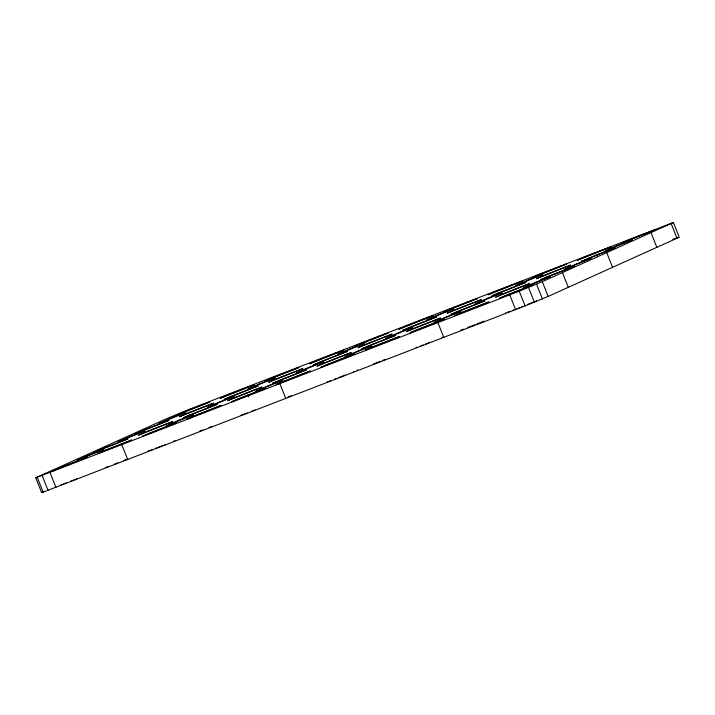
<?xml version="1.0" encoding="UTF-8"?>
<svg xmlns="http://www.w3.org/2000/svg" width="715" height="715" viewBox="0 0 715 715"><rect width="100%" height="100%" fill="white"/><g stroke="black" fill="none" stroke-linecap="round" stroke-linejoin="round"><path stroke-width="1.07" d="M35.75 477.781L166.836 418.588L189.895 409.078L673.387 222.49L679.25 237.219L548.164 296.412L525.105 305.922L43.141 492.126L41.613 492.51L35.75 477.781L519.242 291.202L542.301 281.683L673.387 222.49M41.613 492.51L43.838 491.393M76.496 478.978L77.211 478.657M148.166 451.067L148.666 450.843M165.889 444.408L164.673 444.882M596.748 254.844L615.177 247.864L581.17 261.422L596.748 254.844L597.534 256.801M344.272 375.447L345.122 375.062M357.035 370.138L357.536 369.914M505.711 312.795L505.505 312.911M522.924 306.369L521.718 306.842M533.381 302.096L532.595 302.436M536.053 300.89L536.545 300.666M527.518 304.483L529.332 303.741M105.489 467.574L108.564 466.386M114.713 464.008L117.787 462.82M123.936 460.442L127.011 459.253M148.461 450.951L149.095 450.709M173.986 441.084L174.916 440.726M199.869 431.082L202.944 429.894M209.093 427.516L212.167 426.328M288.109 396.968L291.184 395.779M327.613 381.685L328.257 381.435M353.433 371.702L354.077 371.451M373.266 364.042L380.443 361.263M382.489 360.476L385.564 359.288M416.237 347.419L416.881 347.177M442.058 337.435L442.701 337.194M460.478 330.321L463.552 329.132M467.655 327.55L474.832 324.771M476.878 323.984L484.055 321.205M531.03 303.035L531.96 302.677M63.733 483.912L66.12 482.991M70.66 481.24L75.415 479.399M153.001 449.395L151.723 449.806M155.378 448.484L156.96 447.867M157.756 447.563L162.296 445.803M243.055 414.584L247.015 413.047M252.35 410.991L255.014 409.954M334.692 379.156L336.273 378.539M338.436 377.708L340.018 377.091M340.814 376.787L343.191 375.867M420.778 345.863L423.155 344.952M425.532 344.031L426.614 343.611M427.695 343.191L430.072 342.271M510.036 311.356L508.767 311.767M512.423 310.435L514.005 309.827M516.954 308.683L519.34 307.763M672.815 239.355L677.722 237.603M240.982 415.299L242.028 414.923M329.427 381.068L330.241 380.791M62.464 484.323L61.079 484.779M507.382 312.223L507.954 312.044M150.338 450.271L150.91 450.084M671.162 223.607L677.025 238.336M651.025 232.679L656.888 247.408M606.731 252.645L612.594 267.374M562.437 272.603L568.291 287.332M542.301 281.683L548.164 296.412M536.563 284.15L542.426 298.879M528.528 287.466L534.391 302.195M519.242 291.202L525.105 305.922M509.759 294.92L515.613 309.649M437.929 322.688L443.792 337.417M279.914 383.785L285.768 398.514M247.864 394.921L248.65 396.888M121.89 444.882L127.753 459.602M50.068 472.651L55.922 487.38M42.185 475.645L48.048 490.374M37.278 477.397L43.141 492.126M59.39 467.985L53.044 470.845L87.06 457.287L59.39 467.985M100.297 449.547L93.96 452.407L127.967 438.849L100.297 449.547M141.204 431.118L134.867 433.969L168.874 420.42L141.204 431.118M182.119 412.68L175.774 415.531L209.79 401.982L182.119 412.68M89.706 454.749L77.023 460.469L103.988 449.235L89.706 454.749M130.622 436.32L117.939 442.031L144.904 430.796L130.622 436.32M171.529 417.882L158.846 423.593L185.811 412.358L171.529 417.882M104.122 450.682L97.58 453.641L131.792 439.984L104.122 450.682M145.029 432.253L138.487 435.203L172.699 421.555L145.029 432.253M185.936 413.815L179.394 416.765L213.615 403.117L185.936 413.815M226.852 395.377L220.3 398.327L254.522 384.679L226.852 395.377M148.649 433.478L142.312 436.338L176.319 422.78L148.649 433.478M189.555 415.04L183.219 417.9L217.226 404.341L189.555 415.04M230.471 396.602L224.126 399.462L258.142 385.903L230.471 396.602M271.378 378.163L265.033 381.024L299.049 367.465L271.378 378.163M178.973 420.241L166.291 425.961L193.256 414.718L178.973 420.241M219.88 401.803L207.198 407.523L234.163 396.28L219.88 401.803M260.787 383.365L248.105 389.085L275.069 377.851L260.787 383.365M193.381 416.175L186.838 419.124L221.051 405.477L193.381 416.175M234.288 397.737L227.745 400.686L261.958 387.038L234.288 397.737M275.204 379.299L268.652 382.248L302.874 368.6L275.204 379.299M316.11 360.869L309.568 363.819L343.781 350.171L316.11 360.869M237.907 398.97L231.571 401.821L265.578 388.272L237.907 398.97M278.823 380.532L272.478 383.392L306.494 369.834L278.823 380.532M319.73 362.094L313.385 364.954L347.401 351.396L319.73 362.094M360.637 343.656L354.3 346.516L388.308 332.958L360.637 343.656M268.232 385.734L255.55 391.445L282.514 380.21L268.232 385.734M309.139 367.296L296.457 373.007L323.421 361.772L309.139 367.296M350.046 348.857L337.364 354.577L364.328 343.334L350.046 348.857M282.639 381.667L276.097 384.616L310.31 370.969L282.639 381.667M323.555 363.229L317.004 366.178L351.226 352.531L323.555 363.229M364.462 344.791L357.92 347.74L392.133 334.093L364.462 344.791M405.369 326.353L398.827 329.302L433.04 315.655L405.369 326.353M327.175 364.453L320.829 367.313L354.846 353.755L327.175 364.453M368.082 346.015L361.736 348.875L395.753 335.317L368.082 346.015M408.989 327.586L402.652 330.437L436.659 316.888L408.989 327.586M449.896 309.148L443.559 311.999L477.566 298.45L449.896 309.148M357.491 351.217L344.809 356.937L371.773 345.703L357.491 351.217M398.398 332.788L385.716 338.499L412.68 327.264L398.398 332.788M439.305 314.35L426.623 320.061L453.587 308.826L439.305 314.35M371.907 347.15L365.356 350.1L399.578 336.452L371.907 347.15M412.814 328.721L406.263 331.671L440.485 318.023L412.814 328.721M453.721 310.283L447.179 313.233L481.392 299.585L453.721 310.283M494.628 291.845L488.086 294.794L522.299 281.147L494.628 291.845M416.434 329.946L410.088 332.806L444.104 319.248L416.434 329.946M457.341 311.508L451.004 314.368L485.011 300.809L457.341 311.508M498.248 293.07L491.911 295.93L525.918 282.371L498.248 293.07M539.155 274.632L532.818 277.492L566.834 263.933L539.155 274.632M446.75 316.709L434.068 322.429L461.032 311.186L446.75 316.709M487.657 298.271L474.975 303.991L501.939 292.748L487.657 298.271M528.573 279.833L515.89 285.553L542.855 274.319L528.573 279.833M461.166 312.643L454.615 315.592L488.837 301.945L461.166 312.643M502.073 294.205L495.531 297.154L529.744 283.506L502.073 294.205M542.98 275.767L536.438 278.716L570.65 265.068L542.98 275.767M583.896 257.337L577.345 260.287L611.566 246.639L583.896 257.337M505.693 295.438L499.347 298.289L533.363 284.74L505.693 295.438M546.6 277L540.263 279.851L574.27 266.302L546.6 277M628.422 240.124L622.077 242.984L656.093 229.426L628.422 240.124M536.009 282.202L523.326 287.913L550.291 276.678L536.009 282.202M576.925 263.764L564.242 269.475L591.207 258.24L576.925 263.764M617.832 245.325L605.149 251.037L632.114 239.802L617.832 245.325"/></g></svg>
